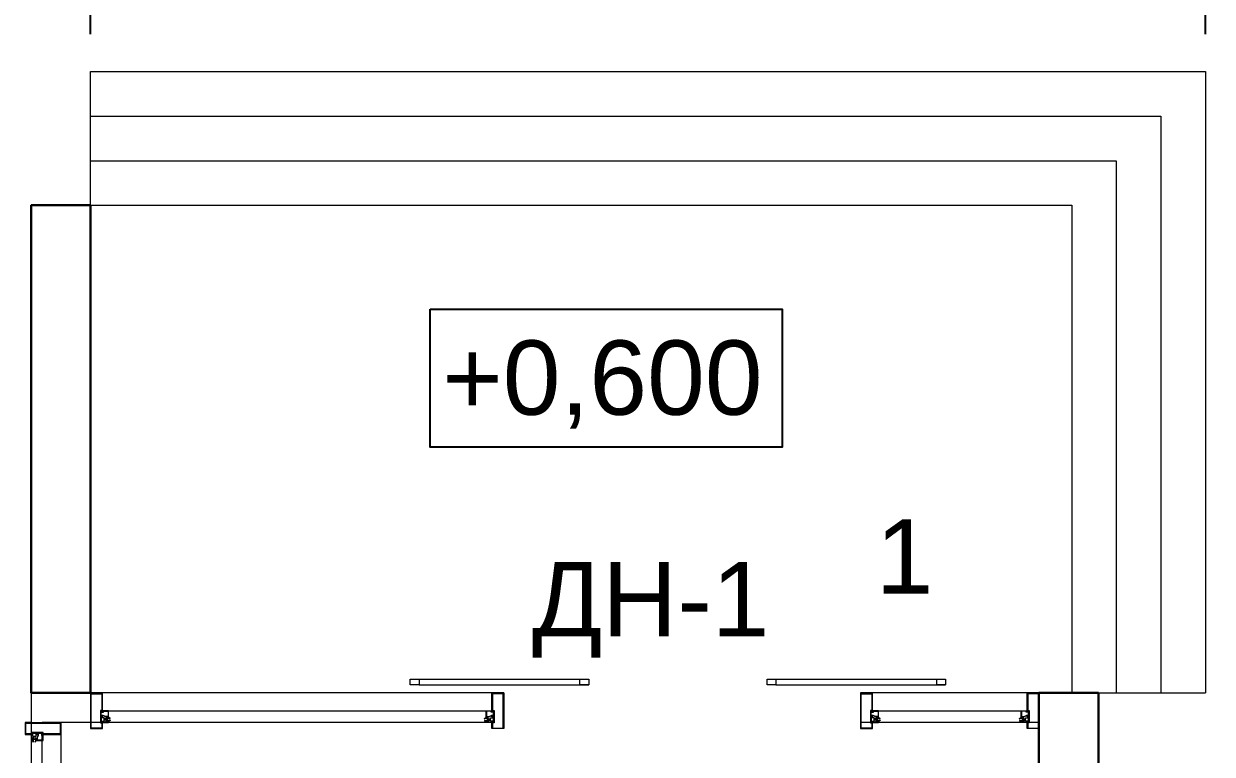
# Model space of a CAD drawing. Header units: metres. Extents: x -77.5 to 9.2, y -177.4 to -90.8.
# Drawn here: x -41.499 to -37.502, y -164.041 to -161.585 of the extents above; entities that cross this region are included whole.
import ezdxf
from ezdxf.enums import TextEntityAlignment as Align

# ---------------------------------------------------------------- set-up
doc = ezdxf.new("R2010")
doc.units = ezdxf.units.M
doc.header["$MEASUREMENT"] = 0
for name, color, linetype, lineweight in [('Level 50', 7, 'Continuous', 0), ('окна', 153, 'Continuous', 18), ('Полы', 12, 'Continuous', 13)]:
    doc.layers.add(name, color=color, linetype=linetype, lineweight=lineweight)
doc.layers.add('YOLO_TABLE', color=1, linetype='Continuous')
doc.styles.get("Standard").update_dxf_attribs({"font": 'CS_Gost2304.shx'})
doc.styles.add('Style-Arial', font='arial.ttf')
doc.dimstyles.get("Standard").update_dxf_attribs({"dimtxt": 0.18, "dimasz": 0.18, "dimexe": 0.18, "dimexo": 0.0625, "dimgap": 0.09, "dimtad": 0, "dimtih": 1, "dimtoh": 1, "dimdec": 4, "dimzin": 0, "dimdsep": 46, "dimtxsty": 'Standard', "dimcen": 0.09, "dimadec": 0, "dimazin": 0, "dimtfac": 1, "dimtdec": 4, "dimtofl": 0, "dimtmove": 0, "dimatfit": 3, "dimfxl": 1, "dimtolj": 1, "dimtzin": 0, "dimarcsym": 0})

# ---------------------------------------------------------------- blocks, each defined once
blk = doc.blocks.new('_Oblique')
at = {"color": 0, "linetype": 'ByBlock', "lineweight": -2}
blk.add_line((0.5, 0.5), (-0.5, -0.5), dxfattribs=at)
blk = doc.blocks.new('*D70')
at = {"color": 0, "lineweight": -2, "transparency": 16777216}
for p, q in [((-41.5995, -162.1952), (-42.1207, -162.1952)), ((-41.5995, -163.8352), (-42.1207, -163.8352))]:
    blk.add_line(p, q, dxfattribs=at)
at = {"color": 5, "lineweight": 0, "transparency": 16777216}
blk.add_line((-41.9957, -162.1952), (-41.9957, -163.8352), dxfattribs=at)
at = {"layer": 'Defpoints', "color": 0, "transparency": 16777216}
for p in [(-41.4745, -162.1952), (-41.9957, -163.8352), (-41.4745, -163.8352)]:
    blk.add_point(p, dxfattribs=at)
at = {"color": 5, "lineweight": 0, "transparency": 16777216, "xscale": 0.125, "yscale": 0.125, "zscale": 0.125}
for p, rotation in [((-41.9957, -162.1952), 90), ((-41.9957, -163.8352), 270)]:
    blk.add_blockref('_Oblique', p, dxfattribs=dict(at, rotation=rotation))
at = {"color": 0, "transparency": 16777216, "insert": (-42.2483, -163.0152), "char_height": 0.25, "attachment_point": 5, "rotation": 90, "style": 'Style-Arial'}
blk.add_mtext('1640', dxfattribs=at)
blk = doc.blocks.new('TerminatorOpen')
at = {"color": 0, "linetype": 'ByBlock', "lineweight": -2}
for q in [(-1, 0.5), (-1, 0), (-1, -0.5)]:
    blk.add_line((0, 0), q, dxfattribs=at)
blk = doc.blocks.new('*D85')
at = {"color": 0, "lineweight": -2, "transparency": 16777216}
for p, q in [((-37.3995, -161.7452), (-36.8477, -161.7452)), ((-37.3995, -163.8352), (-36.8477, -163.8352))]:
    blk.add_line(p, q, dxfattribs=at)
at = {"color": 5, "lineweight": 0, "transparency": 16777216}
blk.add_line((-36.9727, -161.7452), (-36.9727, -163.8352), dxfattribs=at)
at = {"layer": 'Defpoints', "color": 0, "transparency": 16777216}
for p in [(-37.5245, -161.7452), (-37.5245, -163.8352), (-36.9727, -163.8352)]:
    blk.add_point(p, dxfattribs=at)
at = {"color": 5, "lineweight": 0, "transparency": 16777216, "xscale": 0.125, "yscale": 0.125, "zscale": 0.125}
for p, rotation in [((-36.9727, -161.7452), 90), ((-36.9727, -163.8352), 270)]:
    blk.add_blockref('_Oblique', p, dxfattribs=dict(at, rotation=rotation))
at = {"color": 0, "transparency": 16777216, "insert": (-37.2253, -162.7902), "char_height": 0.25, "attachment_point": 5, "rotation": 90, "style": 'Style-Arial'}
blk.add_mtext('2090', dxfattribs=at)
blk = doc.blocks.new('*D86')
at = {"color": 0, "lineweight": -2, "transparency": 16777216}
for p, q in [((-41.2745, -161.6202), (-41.2745, -161.2993)), ((-37.5245, -161.6202), (-37.5245, -161.2993))]:
    blk.add_line(p, q, dxfattribs=at)
at = {"color": 5, "lineweight": 0, "transparency": 16777216}
blk.add_line((-41.2745, -161.4243), (-37.5245, -161.4243), dxfattribs=at)
at = {"layer": 'Defpoints', "color": 0, "transparency": 16777216}
for p in [(-37.5245, -161.4243), (-41.2745, -161.7452), (-37.5245, -161.7452)]:
    blk.add_point(p, dxfattribs=at)
at = {"color": 5, "lineweight": 0, "transparency": 16777216, "xscale": 0.125, "yscale": 0.125, "zscale": 0.125, "rotation": 180}
blk.add_blockref('_Oblique', (-41.2745, -161.4243), dxfattribs=at)
at = {"color": 5, "lineweight": 0, "transparency": 16777216, "xscale": 0.125, "yscale": 0.125, "zscale": 0.125}
blk.add_blockref('_Oblique', (-37.5245, -161.4243), dxfattribs=at)
at = {"color": 0, "transparency": 16777216, "insert": (-39.3995, -161.1715), "char_height": 0.25, "attachment_point": 5, "style": 'Style-Arial'}
blk.add_mtext('3750', dxfattribs=at)

msp = doc.modelspace()

# ---------------------------------------------------------------- linework, layer by layer
at = {"color": 7, "linetype": 'Continuous', "lineweight": 13}
for points in [[(-41.274506, -161.7451916), (-37.524506, -161.7451916), (-37.524506, -163.8351916)], [(-41.274506, -162.1951916), (-41.274506, -161.7451916)], [(-41.274506, -161.8951916), (-37.674506, -161.8951916), (-37.674506, -163.8351916)], [(-41.274506, -162.0451916), (-37.824506, -162.0451916), (-37.824506, -163.8351916)], [(-41.274506, -162.1951916), (-37.974506, -162.1951916), (-37.974506, -163.8351916)], [(-38.084506, -163.8351916), (-37.524506, -163.8351916)]]:
    msp.add_lwpolyline(points, dxfattribs=at)
at = {"linetype": 'Continuous', "lineweight": 13}
msp.add_lwpolyline([(-40.13294452, -163.00829874), (-40.13294452, -162.54447186), (-38.94880014, -162.54447186), (-38.94880014, -163.00829874), (-40.13294452, -163.00829874)], dxfattribs=at)
at = {"layer": 'Level 50', "color": 7, "linetype": 'Continuous', "lineweight": 30}
for points in [[(-41.274506, -163.8351916), (-41.274506, -162.1951916), (-41.474506, -162.1951916), (-41.474506, -163.8351916), (-41.274506, -163.8351916)], [(-37.884506, -163.8351916), (-38.084506, -163.8351916), (-38.084506, -165.73425684), (-37.114506, -165.73425684)], [(-37.884506, -163.8351916), (-37.884506, -165.43425684), (-37.114506, -165.43425684)]]:
    msp.add_lwpolyline(points, dxfattribs=at)
at = {"layer": 'YOLO_TABLE'}
msp.add_lwpolyline([(-40.13294452, -162.54447186), (-38.94880014, -162.54447186), (-38.94880014, -163.00829874), (-40.13294452, -163.00829874)], close=True, dxfattribs=at)
at = {"layer": 'окна'}
for points in [[(-40.1992022, -163.78840157), (-40.16980903, -163.78840158), (-40.16980903, -163.80840151), (-40.1992022, -163.80840151)], [(-39.62859537, -163.78840157), (-39.5992022, -163.78840157), (-39.5992022, -163.8084015), (-39.62859536, -163.8084015)], [(-38.9992022, -163.78840154), (-38.96980903, -163.78840154), (-38.96980903, -163.80840148), (-38.9992022, -163.80840147)], [(-38.42859537, -163.78840154), (-38.3992022, -163.78840154), (-38.39920219, -163.80840147), (-38.42859536, -163.80840146)], [(-41.229506, -163.9186916), (-41.239506, -163.9186916), (-41.239506, -163.9306916), (-41.229506, -163.9306916)], [(-39.92950561, -163.9186916), (-39.91950561, -163.9186916), (-39.91950561, -163.9306916), (-39.92950561, -163.9306916)], [(-38.63950561, -163.9186916), (-38.64950561, -163.9186916), (-38.64950561, -163.9306916), (-38.63950561, -163.9306916)], [(-38.129506, -163.9186916), (-38.119506, -163.9186916), (-38.119506, -163.9306916), (-38.129506, -163.9306916)], [(-41.458006, -163.98019652), (-41.458006, -163.97019652), (-41.470006, -163.97019652), (-41.470006, -163.98019652)]]:
    msp.add_lwpolyline(points, close=True, dxfattribs=at)
for points in [[(-40.16980903, -163.78840158), (-39.5992022, -163.78840145)], [(-40.16980903, -163.80840158), (-39.5992022, -163.80840145)], [(-38.96980903, -163.78840154), (-38.3992022, -163.78840141)], [(-38.96980903, -163.80840154), (-38.39920219, -163.80840141)], [(-41.474506, -163.8351916), (-41.474506, -165.63425684)], [(-39.88450561, -163.8351916), (-41.274506, -163.8351916)], [(-41.272506, -163.9356916), (-41.272506, -163.8381916), (-41.236506, -163.8381916), (-41.236506, -163.8946916), (-41.241506, -163.8946916), (-41.241506, -163.9356916), (-41.236506, -163.9356916), (-41.236506, -163.9531916), (-41.272506, -163.9531916), (-41.272506, -163.9356916)], [(-39.88650561, -163.9356916), (-39.88650561, -163.8381916), (-39.92250561, -163.8381916), (-39.92250561, -163.8946916), (-39.91750561, -163.8946916), (-39.91750561, -163.9356916), (-39.92250561, -163.9356916), (-39.92250561, -163.9531916), (-39.88650561, -163.9531916), (-39.88650561, -163.9356916)], [(-38.084506, -163.8351916), (-38.68450561, -163.8351916)], [(-38.68250561, -163.9356916), (-38.68250561, -163.8381916), (-38.64650561, -163.8381916), (-38.64650561, -163.8946916), (-38.65150561, -163.8946916), (-38.65150561, -163.9356916), (-38.64650561, -163.9356916), (-38.64650561, -163.9531916), (-38.68250561, -163.9531916), (-38.68250561, -163.9356916)], [(-38.086506, -163.9356916), (-38.086506, -163.8381916), (-38.122506, -163.8381916), (-38.122506, -163.8946916), (-38.117506, -163.8946916), (-38.117506, -163.9356916), (-38.122506, -163.9356916), (-38.122506, -163.9531916), (-38.086506, -163.9531916), (-38.086506, -163.9356916)], [(-41.274506, -163.89868839), (-41.274506, -163.93519653)], [(-41.234506, -163.8951916), (-39.92450561, -163.8951916)], [(-39.88450561, -163.89868839), (-39.88450561, -163.9351916)], [(-38.68450561, -163.89868839), (-38.68450561, -163.9351916)], [(-38.64450561, -163.8951916), (-38.124506, -163.8951916)], [(-41.475006, -163.93719652), (-41.377506, -163.93719652), (-41.377506, -163.97319652), (-41.434006, -163.97319652), (-41.434006, -163.96819652), (-41.475006, -163.96819652), (-41.475006, -163.97319652), (-41.492506, -163.97319652), (-41.492506, -163.93719652), (-41.475006, -163.93719652)], [(-41.474506, -163.93519652), (-41.43800279, -163.93519652)], [(-39.94450561, -163.93519653), (-41.37740037, -163.93519653)], [(-41.37450854, -163.93519652), (-41.374506, -165.63425684)], [(-41.21731156, -163.9221916), (-41.229506, -163.9221916)], [(-41.21735619, -163.9271916), (-41.229506, -163.9271916)], [(-39.94170005, -163.9221916), (-39.92950561, -163.9221916)], [(-39.94165542, -163.9271916), (-39.92950561, -163.9271916)], [(-38.084506, -163.9351916), (-38.68450561, -163.9351925)], [(-38.62731118, -163.9221916), (-38.63950561, -163.9221916)], [(-38.62735581, -163.9271916), (-38.63950561, -163.9271916)], [(-38.14170044, -163.9221916), (-38.129506, -163.9221916)], [(-38.1416558, -163.9271916), (-38.129506, -163.9271916)], [(-41.466506, -163.99234633), (-41.466506, -163.98019652)], [(-41.461506, -163.99239096), (-41.461506, -163.98019652)], [(-41.43740037, -164.76672668), (-41.43740037, -163.97119653)]]:
    msp.add_lwpolyline(points, dxfattribs=at)
for points in [[(-41.274506, -163.9351916), (-41.274506, -163.9351916), (-41.274506, -163.9551916), (-41.234506, -163.9551916), (-41.234506, -163.9351916), (-41.215006, -163.9351916, 0.4142135624), (-41.214506, -163.9346916), (-41.214506, -163.9306916, 0.4142135624), (-41.215006, -163.9301916), (-41.216056, -163.9301916, 0.4142135624), (-41.216556, -163.9306916), (-41.216556, -163.9313916), (-41.215806, -163.9313916), (-41.215806, -163.9338916), (-41.219806, -163.9338916), (-41.219806, -163.9313916), (-41.219056, -163.9313916), (-41.219056, -163.9306916, 0.4142135624), (-41.219556, -163.9301916), (-41.223006, -163.9301916), (-41.223006, -163.9308916, 0.4142135624), (-41.222506, -163.9313916), (-41.221006, -163.9313916), (-41.221006, -163.9336916), (-41.239506, -163.9336916), (-41.239506, -163.9159416), (-41.234506, -163.9159416), (-41.234506, -163.91244481), (-41.23525059, -163.91200647, 0.5801735595), (-41.23600602, -163.91243837), (-41.23600602, -163.9144416), (-41.239506, -163.9144416), (-41.239506, -163.9056916), (-41.240006, -163.9051916), (-41.239506, -163.9046916), (-41.239506, -163.8966916), (-41.23600602, -163.8966916), (-41.23600602, -163.89869482, 0.5801735595), (-41.23525059, -163.89912672), (-41.234506, -163.89868839), (-41.234506, -163.8351916), (-41.274506, -163.8351916), (-41.274506, -163.89868839)], [(-39.88450561, -163.9351916), (-39.88450561, -163.9351916), (-39.88450561, -163.9551916), (-39.92450561, -163.9551916), (-39.92450561, -163.9351916), (-39.94400561, -163.9351916, -0.4142135624), (-39.94450561, -163.9346916), (-39.94450561, -163.9306916, -0.4142135624), (-39.94400561, -163.9301916), (-39.94295561, -163.9301916, -0.4142135624), (-39.94245561, -163.9306916), (-39.94245561, -163.9313916), (-39.94320561, -163.9313916), (-39.94320561, -163.9338916), (-39.93920561, -163.9338916), (-39.93920561, -163.9313916), (-39.93995561, -163.9313916), (-39.93995561, -163.9306916, -0.4142135624), (-39.93945561, -163.9301916), (-39.93600561, -163.9301916), (-39.93600561, -163.9308916, -0.4142135624), (-39.93650561, -163.9313916), (-39.93800561, -163.9313916), (-39.93800561, -163.9336916), (-39.91950561, -163.9336916), (-39.91950561, -163.9159416), (-39.92450561, -163.9159416), (-39.92450561, -163.91244481), (-39.92376102, -163.91200647, -0.5801735595), (-39.92300559, -163.91243837), (-39.92300559, -163.9144416), (-39.91950561, -163.9144416), (-39.91950561, -163.9056916), (-39.91900561, -163.9051916), (-39.91950561, -163.9046916), (-39.91950561, -163.8966916), (-39.92300559, -163.8966916), (-39.92300559, -163.89869482, -0.5801735595), (-39.92376102, -163.89912672), (-39.92450561, -163.89868839), (-39.92450561, -163.8351916), (-39.88450561, -163.8351916), (-39.88450561, -163.89868839)], [(-38.68450561, -163.9351916), (-38.68450561, -163.9351916), (-38.68450561, -163.9551916), (-38.64450561, -163.9551916), (-38.64450561, -163.9351916), (-38.62500561, -163.9351916, 0.4142135624), (-38.62450561, -163.9346916), (-38.62450561, -163.9306916, 0.4142135624), (-38.62500561, -163.9301916), (-38.62605561, -163.9301916, 0.4142135624), (-38.62655561, -163.9306916), (-38.62655561, -163.9313916), (-38.62580561, -163.9313916), (-38.62580561, -163.9338916), (-38.62980561, -163.9338916), (-38.62980561, -163.9313916), (-38.62905561, -163.9313916), (-38.62905561, -163.9306916, 0.4142135624), (-38.62955561, -163.9301916), (-38.63300561, -163.9301916), (-38.63300561, -163.9308916, 0.4142135624), (-38.63250561, -163.9313916), (-38.63100561, -163.9313916), (-38.63100561, -163.9336916), (-38.64950561, -163.9336916), (-38.64950561, -163.9159416), (-38.64450561, -163.9159416), (-38.64450561, -163.91244481), (-38.64525021, -163.91200647, 0.5801735595), (-38.64600564, -163.91243837), (-38.64600564, -163.9144416), (-38.64950561, -163.9144416), (-38.64950561, -163.9056916), (-38.65000561, -163.9051916), (-38.64950561, -163.9046916), (-38.64950561, -163.8966916), (-38.64600564, -163.8966916), (-38.64600564, -163.89869482, 0.5801735595), (-38.64525021, -163.89912672), (-38.64450561, -163.89868839), (-38.64450561, -163.8351916), (-38.68450561, -163.8351916), (-38.68450561, -163.89868839)], [(-38.084506, -163.9351916), (-38.084506, -163.9351916), (-38.084506, -163.9551916), (-38.124506, -163.9551916), (-38.124506, -163.9351916), (-38.144006, -163.9351916, -0.4142135624), (-38.144506, -163.9346916), (-38.144506, -163.9306916, -0.4142135624), (-38.144006, -163.9301916), (-38.142956, -163.9301916, -0.4142135624), (-38.142456, -163.9306916), (-38.142456, -163.9313916), (-38.143206, -163.9313916), (-38.143206, -163.9338916), (-38.139206, -163.9338916), (-38.139206, -163.9313916), (-38.139956, -163.9313916), (-38.139956, -163.9306916, -0.4142135624), (-38.139456, -163.9301916), (-38.136006, -163.9301916), (-38.136006, -163.9308916, -0.4142135624), (-38.136506, -163.9313916), (-38.138006, -163.9313916), (-38.138006, -163.9336916), (-38.119506, -163.9336916), (-38.119506, -163.9159416), (-38.124506, -163.9159416), (-38.124506, -163.91244481), (-38.1237614, -163.91200647, -0.5801735595), (-38.12300597, -163.91243837), (-38.12300597, -163.9144416), (-38.119506, -163.9144416), (-38.119506, -163.9056916), (-38.119006, -163.9051916), (-38.119506, -163.9046916), (-38.119506, -163.8966916), (-38.12300597, -163.8966916), (-38.12300597, -163.89869482, -0.5801735595), (-38.1237614, -163.89912672), (-38.124506, -163.89868839), (-38.124506, -163.8351916), (-38.084506, -163.8351916), (-38.084506, -163.89868839)], [(-41.474506, -163.93519652), (-41.474506, -163.93519652), (-41.494506, -163.93519652), (-41.494506, -163.97519652), (-41.474506, -163.97519652), (-41.474506, -163.99469652, 0.4142135624), (-41.474006, -163.99519652), (-41.470006, -163.99519652, 0.4142135624), (-41.469506, -163.99469652), (-41.469506, -163.99364652, 0.4142135624), (-41.470006, -163.99314652), (-41.470706, -163.99314652), (-41.470706, -163.99389652), (-41.473206, -163.99389652), (-41.473206, -163.98989652), (-41.470706, -163.98989652), (-41.470706, -163.99064652), (-41.470006, -163.99064652, 0.4142135624), (-41.469506, -163.99014652), (-41.469506, -163.98669652), (-41.470206, -163.98669652, 0.4142135624), (-41.470706, -163.98719652), (-41.470706, -163.98869652), (-41.473006, -163.98869652), (-41.473006, -163.97019652), (-41.455256, -163.97019652), (-41.455256, -163.97519652), (-41.45175921, -163.97519652), (-41.45132087, -163.97445193, 0.5801735595), (-41.45175277, -163.9736965), (-41.453756, -163.9736965), (-41.453756, -163.97019652), (-41.445006, -163.97019652), (-41.444506, -163.96969652), (-41.444006, -163.97019652), (-41.436006, -163.97019652), (-41.436006, -163.9736965), (-41.43800922, -163.9736965, 0.5801735595), (-41.43844112, -163.97445193), (-41.43800279, -163.97519652), (-41.374506, -163.97519652), (-41.374506, -163.93519652), (-41.43800279, -163.93519652)]]:
    msp.add_lwpolyline(points, format="xyb", dxfattribs=at)
for points in [[(-41.215506, -163.9141916), (-41.224506, -163.9141916), (-41.232406, -163.9106916), (-41.238806, -163.9106916, 0.4142135624), (-41.239306, -163.9111916), (-41.239306, -163.9114275, 0.2346100061), (-41.23909458, -163.91182856), (-41.23802816, -163.91262249, 0.3036194749), (-41.23758337, -163.91262318), (-41.236306, -163.9116916), (-41.232406, -163.9116916), (-41.224506, -163.9151916), (-41.221006, -163.9151916), (-41.221006, -163.9179916), (-41.221006, -163.9191916), (-41.21978335, -163.9191916), (-41.219206, -163.9181916), (-41.220006, -163.9181916), (-41.220006, -163.9151916), (-41.215506, -163.9151916), (-41.215506, -163.9181916), (-41.216706, -163.9181916), (-41.21612865, -163.9191916), (-41.214506, -163.9191916), (-41.214506, -163.8951916), (-41.234506, -163.8951916), (-41.234506, -163.8961916), (-41.232506, -163.8961916), (-41.232506, -163.8991916), (-41.23656763, -163.8991916), (-41.23816422, -163.89759501, 0.9798244206), (-41.2388572, -163.89831625), (-41.23698185, -163.9001916), (-41.231306, -163.9001916), (-41.231306, -163.8961916), (-41.215506, -163.8961916), (-41.215506, -163.9141916)], [(-39.94350561, -163.9141916), (-39.93450561, -163.9141916), (-39.92660561, -163.9106916), (-39.92020561, -163.9106916, -0.4142135624), (-39.91970561, -163.9111916), (-39.91970561, -163.9114275, -0.2346100061), (-39.91991703, -163.91182856), (-39.92098345, -163.91262249, -0.3036194749), (-39.92142824, -163.91262318), (-39.92270561, -163.9116916), (-39.92660561, -163.9116916), (-39.93450561, -163.9151916), (-39.93800561, -163.9151916), (-39.93800561, -163.9179916), (-39.93800561, -163.9191916), (-39.93922826, -163.9191916), (-39.93980561, -163.9181916), (-39.93900561, -163.9181916), (-39.93900561, -163.9151916), (-39.94350561, -163.9151916), (-39.94350561, -163.9181916), (-39.94230561, -163.9181916), (-39.94288296, -163.9191916), (-39.94450561, -163.9191916), (-39.94450561, -163.8951916), (-39.92450561, -163.8951916), (-39.92450561, -163.8961916), (-39.92650561, -163.8961916), (-39.92650561, -163.8991916), (-39.92244398, -163.8991916), (-39.92084739, -163.89759501, -0.9798244206), (-39.92015442, -163.89831625), (-39.92202977, -163.9001916), (-39.92770561, -163.9001916), (-39.92770561, -163.8961916), (-39.94350561, -163.8961916), (-39.94350561, -163.9141916)], [(-38.62550561, -163.9141916), (-38.63450561, -163.9141916), (-38.64240561, -163.9106916), (-38.64880561, -163.9106916, 0.4142135624), (-38.64930561, -163.9111916), (-38.64930561, -163.9114275, 0.2346100061), (-38.6490942, -163.91182856), (-38.64802778, -163.91262249, 0.3036194749), (-38.64758299, -163.91262318), (-38.64630561, -163.9116916), (-38.64240561, -163.9116916), (-38.63450561, -163.9151916), (-38.63100561, -163.9151916), (-38.63100561, -163.9179916), (-38.63100561, -163.9191916), (-38.62978296, -163.9191916), (-38.62920561, -163.9181916), (-38.63000561, -163.9181916), (-38.63000561, -163.9151916), (-38.62550561, -163.9151916), (-38.62550561, -163.9181916), (-38.62670561, -163.9181916), (-38.62612826, -163.9191916), (-38.62450561, -163.9191916), (-38.62450561, -163.8951916), (-38.64450561, -163.8951916), (-38.64450561, -163.8961916), (-38.64250561, -163.8961916), (-38.64250561, -163.8991916), (-38.64656725, -163.8991916), (-38.64816383, -163.89759501, 0.9798244206), (-38.64885681, -163.89831625), (-38.64698146, -163.9001916), (-38.64130561, -163.9001916), (-38.64130561, -163.8961916), (-38.62550561, -163.8961916), (-38.62550561, -163.9141916)], [(-38.143506, -163.9141916), (-38.134506, -163.9141916), (-38.126606, -163.9106916), (-38.120206, -163.9106916, -0.4142135624), (-38.119706, -163.9111916), (-38.119706, -163.9114275, -0.2346100061), (-38.11991742, -163.91182856), (-38.12098383, -163.91262249, -0.3036194749), (-38.12142862, -163.91262318), (-38.122706, -163.9116916), (-38.126606, -163.9116916), (-38.134506, -163.9151916), (-38.138006, -163.9151916), (-38.138006, -163.9179916), (-38.138006, -163.9191916), (-38.13922865, -163.9191916), (-38.139806, -163.9181916), (-38.139006, -163.9181916), (-38.139006, -163.9151916), (-38.143506, -163.9151916), (-38.143506, -163.9181916), (-38.142306, -163.9181916), (-38.14288335, -163.9191916), (-38.144506, -163.9191916), (-38.144506, -163.8951916), (-38.124506, -163.8951916), (-38.124506, -163.8961916), (-38.126506, -163.8961916), (-38.126506, -163.8991916), (-38.12244436, -163.8991916), (-38.12084778, -163.89759501, -0.9798244206), (-38.1201548, -163.89831625), (-38.12203015, -163.9001916), (-38.127706, -163.9001916), (-38.127706, -163.8961916), (-38.143506, -163.8961916), (-38.143506, -163.9141916)], [(-41.21964738, -163.91757881), (-41.218506, -163.9168916), (-41.218506, -163.9181916), (-41.218756, -163.9181916), (-41.218756, -163.9191916), (-41.22041214, -163.91992766, 0.2781165631), (-41.22100372, -163.92077399, 0.298632436), (-41.22034181, -163.92164845), (-41.21750216, -163.92216216, 1.2270617229), (-41.21734601, -163.92150322), (-41.219706, -163.9206916), (-41.217756, -163.9201916), (-41.216756, -163.9206916), (-41.214256, -163.9206916), (-41.20973234, -163.92208972, 1.2627930682), (-41.20937378, -163.92151033), (-41.213506, -163.9181916), (-41.214506, -163.9181916), (-41.214506, -163.9191916, -0.4142135624), (-41.215006, -163.9196916), (-41.216256, -163.9196916, -0.4142135624), (-41.216756, -163.9191916), (-41.216756, -163.9181916), (-41.217006, -163.9181916), (-41.217006, -163.9168916), (-41.21586461, -163.91757881, 0.9540885036), (-41.21532632, -163.91713254), (-41.217006, -163.9151916), (-41.218506, -163.9151916), (-41.22018568, -163.91713254, 0.9540885036)], [(-41.21964738, -163.93180728), (-41.218506, -163.9321916), (-41.218506, -163.93119449), (-41.218756, -163.93119449), (-41.218756, -163.93019449), (-41.22041214, -163.92945843, -0.2781165631), (-41.22100372, -163.92861209, -0.298632436), (-41.22034181, -163.92773764), (-41.21750216, -163.92722392, -1.2270617229), (-41.21734601, -163.92788287), (-41.219706, -163.92869449), (-41.217756, -163.92919449), (-41.216756, -163.92869449), (-41.214256, -163.92869449), (-41.20973234, -163.92729636, -1.2627930682), (-41.20937378, -163.92787576), (-41.213506, -163.93119449), (-41.214506, -163.93119449), (-41.214506, -163.93019449, 0.4142135624), (-41.215006, -163.92969449), (-41.216256, -163.92969449, 0.4142135624), (-41.216756, -163.93019449), (-41.216756, -163.93119449), (-41.217006, -163.93119449), (-41.217006, -163.9321916), (-41.21586461, -163.93180728, -0.9540885036), (-41.21532632, -163.93225354), (-41.217006, -163.9338916), (-41.218506, -163.9338916), (-41.22018568, -163.93225354, -0.9540885036)], [(-39.93936423, -163.91757881), (-39.94050561, -163.9168916), (-39.94050561, -163.9181916), (-39.94025561, -163.9181916), (-39.94025561, -163.9191916), (-39.93859948, -163.91992766, -0.2781165631), (-39.93800789, -163.92077399, -0.298632436), (-39.93866981, -163.92164845), (-39.94150945, -163.92216216, -1.2270617229), (-39.94166561, -163.92150322), (-39.93930561, -163.9206916), (-39.94125561, -163.9201916), (-39.94225561, -163.9206916), (-39.94475561, -163.9206916), (-39.94927927, -163.92208972, -1.2627930682), (-39.94963783, -163.92151033), (-39.94550561, -163.9181916), (-39.94450561, -163.9181916), (-39.94450561, -163.9191916, 0.4142135624), (-39.94400561, -163.9196916), (-39.94275561, -163.9196916, 0.4142135624), (-39.94225561, -163.9191916), (-39.94225561, -163.9181916), (-39.94200561, -163.9181916), (-39.94200561, -163.9168916), (-39.943147, -163.91757881, -0.9540885036), (-39.9436853, -163.91713254), (-39.94200561, -163.9151916), (-39.94050561, -163.9151916), (-39.93882593, -163.91713254, -0.9540885036)], [(-39.93936423, -163.93180728), (-39.94050561, -163.9321916), (-39.94050561, -163.93119449), (-39.94025561, -163.93119449), (-39.94025561, -163.93019449), (-39.93859948, -163.92945843, 0.2781165631), (-39.93800789, -163.92861209, 0.298632436), (-39.93866981, -163.92773764), (-39.94150945, -163.92722392, 1.2270617229), (-39.94166561, -163.92788287), (-39.93930561, -163.92869449), (-39.94125561, -163.92919449), (-39.94225561, -163.92869449), (-39.94475561, -163.92869449), (-39.94927927, -163.92729636, 1.2627930682), (-39.94963783, -163.92787576), (-39.94550561, -163.93119449), (-39.94450561, -163.93119449), (-39.94450561, -163.93019449, -0.4142135624), (-39.94400561, -163.92969449), (-39.94275561, -163.92969449, -0.4142135624), (-39.94225561, -163.93019449), (-39.94225561, -163.93119449), (-39.94200561, -163.93119449), (-39.94200561, -163.9321916), (-39.943147, -163.93180728, 0.9540885036), (-39.9436853, -163.93225354), (-39.94200561, -163.9338916), (-39.94050561, -163.9338916), (-39.93882593, -163.93225354, 0.9540885036)], [(-38.629647, -163.91757881), (-38.62850561, -163.9168916), (-38.62850561, -163.9181916), (-38.62875561, -163.9181916), (-38.62875561, -163.9191916), (-38.63041175, -163.91992766, 0.2781165631), (-38.63100334, -163.92077399, 0.298632436), (-38.63034142, -163.92164845), (-38.62750177, -163.92216216, 1.2270617229), (-38.62734562, -163.92150322), (-38.62970561, -163.9206916), (-38.62775561, -163.9201916), (-38.62675561, -163.9206916), (-38.62425561, -163.9206916), (-38.61973196, -163.92208972, 1.2627930682), (-38.6193734, -163.92151033), (-38.62350561, -163.9181916), (-38.62450561, -163.9181916), (-38.62450561, -163.9191916, -0.4142135624), (-38.62500561, -163.9196916), (-38.62625561, -163.9196916, -0.4142135624), (-38.62675561, -163.9191916), (-38.62675561, -163.9181916), (-38.62700561, -163.9181916), (-38.62700561, -163.9168916), (-38.62586423, -163.91757881, 0.9540885036), (-38.62532593, -163.91713254), (-38.62700561, -163.9151916), (-38.62850561, -163.9151916), (-38.6301853, -163.91713254, 0.9540885036)], [(-38.629647, -163.93180728), (-38.62850561, -163.9321916), (-38.62850561, -163.93119449), (-38.62875561, -163.93119449), (-38.62875561, -163.93019449), (-38.63041175, -163.92945843, -0.2781165631), (-38.63100334, -163.92861209, -0.298632436), (-38.63034142, -163.92773764), (-38.62750177, -163.92722392, -1.2270617229), (-38.62734562, -163.92788287), (-38.62970561, -163.92869449), (-38.62775561, -163.92919449), (-38.62675561, -163.92869449), (-38.62425561, -163.92869449), (-38.61973196, -163.92729636, -1.2627930682), (-38.6193734, -163.92787576), (-38.62350561, -163.93119449), (-38.62450561, -163.93119449), (-38.62450561, -163.93019449, 0.4142135624), (-38.62500561, -163.92969449), (-38.62625561, -163.92969449, 0.4142135624), (-38.62675561, -163.93019449), (-38.62675561, -163.93119449), (-38.62700561, -163.93119449), (-38.62700561, -163.9321916), (-38.62586423, -163.93180728, -0.9540885036), (-38.62532593, -163.93225354), (-38.62700561, -163.9338916), (-38.62850561, -163.9338916), (-38.6301853, -163.93225354, -0.9540885036)], [(-38.13936461, -163.91757881), (-38.140506, -163.9168916), (-38.140506, -163.9181916), (-38.140256, -163.9181916), (-38.140256, -163.9191916), (-38.13859986, -163.91992766, -0.2781165631), (-38.13800828, -163.92077399, -0.298632436), (-38.13867019, -163.92164845), (-38.14150984, -163.92216216, -1.2270617229), (-38.14166599, -163.92150322), (-38.139306, -163.9206916), (-38.141256, -163.9201916), (-38.142256, -163.9206916), (-38.144756, -163.9206916), (-38.14927966, -163.92208972, -1.2627930682), (-38.14963821, -163.92151033), (-38.145506, -163.9181916), (-38.144506, -163.9181916), (-38.144506, -163.9191916, 0.4142135624), (-38.144006, -163.9196916), (-38.142756, -163.9196916, 0.4142135624), (-38.142256, -163.9191916), (-38.142256, -163.9181916), (-38.142006, -163.9181916), (-38.142006, -163.9168916), (-38.14314738, -163.91757881, -0.9540885036), (-38.14368568, -163.91713254), (-38.142006, -163.9151916), (-38.140506, -163.9151916), (-38.13882632, -163.91713254, -0.9540885036)], [(-38.13936461, -163.93180728), (-38.140506, -163.9321916), (-38.140506, -163.93119449), (-38.140256, -163.93119449), (-38.140256, -163.93019449), (-38.13859986, -163.92945843, 0.2781165631), (-38.13800828, -163.92861209, 0.298632436), (-38.13867019, -163.92773764), (-38.14150984, -163.92722392, 1.2270617229), (-38.14166599, -163.92788287), (-38.139306, -163.92869449), (-38.141256, -163.92919449), (-38.142256, -163.92869449), (-38.144756, -163.92869449), (-38.14927966, -163.92729636, 1.2627930682), (-38.14963821, -163.92787576), (-38.145506, -163.93119449), (-38.144506, -163.93119449), (-38.144506, -163.93019449, -0.4142135624), (-38.144006, -163.92969449), (-38.142756, -163.92969449, -0.4142135624), (-38.142256, -163.93019449), (-38.142256, -163.93119449), (-38.142006, -163.93119449), (-38.142006, -163.9321916), (-38.14314738, -163.93180728, 0.9540885036), (-38.14368568, -163.93225354), (-38.142006, -163.9338916), (-38.140506, -163.9338916), (-38.13882632, -163.93225354, 0.9540885036)], [(-41.453506, -163.99419652), (-41.453506, -163.98519652), (-41.450006, -163.97729652), (-41.450006, -163.97089652, 0.4142135624), (-41.450506, -163.97039652), (-41.4507419, -163.97039652, 0.2346100061), (-41.45114296, -163.97060794), (-41.4519369, -163.97167436, 0.3036194749), (-41.45193758, -163.97211915), (-41.451006, -163.97339652), (-41.451006, -163.97729652), (-41.454506, -163.98519652), (-41.454506, -163.98869652), (-41.457306, -163.98869652), (-41.458506, -163.98869652), (-41.458506, -163.98991917), (-41.457506, -163.99049652), (-41.457506, -163.98969652), (-41.454506, -163.98969652), (-41.454506, -163.99419652), (-41.457506, -163.99419652), (-41.457506, -163.99299652), (-41.458506, -163.99357387), (-41.458506, -163.99519652), (-41.434506, -163.99519652), (-41.434506, -163.97519652), (-41.435506, -163.97519652), (-41.435506, -163.97719652), (-41.438506, -163.97719652), (-41.438506, -163.97313489), (-41.43690941, -163.9715383, 0.9798244206), (-41.43763065, -163.97084533), (-41.439506, -163.97272068), (-41.439506, -163.97839652), (-41.435506, -163.97839652), (-41.435506, -163.99419652), (-41.453506, -163.99419652)], [(-41.47112168, -163.99005514), (-41.471506, -163.99119652), (-41.47050889, -163.99119652), (-41.47050889, -163.99094652), (-41.46950889, -163.99094652), (-41.46877283, -163.98929038, -0.2781165631), (-41.46792649, -163.9886988, -0.298632436), (-41.46705204, -163.98936072), (-41.46653832, -163.99220036, -1.2270617229), (-41.46719727, -163.99235652), (-41.46800889, -163.98999652), (-41.46850889, -163.99194652), (-41.46800889, -163.99294652), (-41.46800889, -163.99544652), (-41.46661077, -163.99997018, -1.2627930682), (-41.46719016, -164.00032874), (-41.47050889, -163.99619652), (-41.47050889, -163.99519652), (-41.46950889, -163.99519652, 0.4142135624), (-41.46900889, -163.99469652), (-41.46900889, -163.99344652, 0.4142135624), (-41.46950889, -163.99294652), (-41.47050889, -163.99294652), (-41.47050889, -163.99269652), (-41.471506, -163.99269652), (-41.47112168, -163.99383791, -0.9540885036), (-41.47156795, -163.99437621), (-41.473206, -163.99269652), (-41.473206, -163.99119652), (-41.47156795, -163.98951684, -0.9540885036)], [(-41.45689321, -163.99005514), (-41.456206, -163.99119652), (-41.457506, -163.99119652), (-41.457506, -163.99094652), (-41.458506, -163.99094652), (-41.45924206, -163.98929038, 0.2781165631), (-41.4600884, -163.9886988, 0.298632436), (-41.46096285, -163.98936072), (-41.46147657, -163.99220036, 1.2270617229), (-41.46081762, -163.99235652), (-41.460006, -163.98999652), (-41.459506, -163.99194652), (-41.460006, -163.99294652), (-41.460006, -163.99544652), (-41.46140413, -163.99997018, 1.2627930682), (-41.46082473, -164.00032874), (-41.457506, -163.99619652), (-41.457506, -163.99519652), (-41.458506, -163.99519652, -0.4142135624), (-41.459006, -163.99469652), (-41.459006, -163.99344652, -0.4142135624), (-41.458506, -163.99294652), (-41.457506, -163.99294652), (-41.457506, -163.99269652), (-41.456206, -163.99269652), (-41.45689321, -163.99383791, 0.9540885036), (-41.45644695, -163.99437621), (-41.454506, -163.99269652), (-41.454506, -163.99119652), (-41.45644695, -163.98951684, 0.9540885036)]]:
    msp.add_lwpolyline(points, format="xyb", close=True, dxfattribs=at)

# ---------------------------------------------------------------- texts
at = {"color": 7, "linetype": 'Continuous', "lineweight": 0, "style": 'Style-Arial'}
msp.add_text('+0,600', height=0.25, dxfattribs=at).set_placement((-40.09214542, -162.89973337))
at = {"color": 7, "linetype": 'Continuous', "lineweight": 0, "insert": (-39.79010515, -163.71716246), "char_height": 0.25, "attachment_point": 7, "line_spacing_factor": 0.72}
msp.add_mtext('\\fArial|b0|i0|c204204|p39;ДН-1', dxfattribs=at)
at = {"layer": 'Полы', "linetype": 'Continuous', "lineweight": 0, "style": 'Style-Arial'}
msp.add_text('1', height=0.25, dxfattribs=at).set_placement((-38.53695257, -163.25103687), align=Align.TOP_CENTER)

# ---------------------------------------------------------------- dimensions: what is measured, and where the dimension line sits
dim = msp.add_linear_dim(base=(-37.524506, -161.42425684), p1=(-41.274506, -161.7451916), p2=(-37.524506, -161.7451916), dimstyle='Standard', override={"dimtxt": 0.25, "dimasz": 0.125, "dimexe": 0.125, "dimexo": 0.125, "dimgap": 0.125, "dimtad": 1, "dimtih": 0, "dimtoh": 0, "dimlfac": 1000, "dimzin": 11, "dimtxsty": 'Style-Arial', "dimblk": 'Oblique', "dimclrd": 5, "dimadec": 4, "dimazin": 3, "dimldrblk": 'TerminatorOpen', "dimfrac": 2, "dimtolj": 0, "dimtzin": 11, "dimlwd": 0})
dim.commit()
dim.dimension.update_dxf_attribs({"geometry": '*D86', "text_midpoint": (-39.399506, -161.17152833)})
for base, p1, p2, picture, middle in [((-36.97266677, -163.8351916), (-37.524506, -161.7451916), (-37.524506, -163.8351916), '*D85', (-37.22531002, -162.7901916)), ((-41.99565039, -163.8351916), (-41.474506, -162.1951916), (-41.474506, -163.8351916), '*D70', (-42.24829364, -163.0151916))]:
    dim = msp.add_linear_dim(base=base, p1=p1, p2=p2, angle=90, dimstyle='Standard', override={"dimtxt": 0.25, "dimasz": 0.125, "dimexe": 0.125, "dimexo": 0.125, "dimgap": 0.125, "dimtad": 1, "dimtih": 0, "dimtoh": 0, "dimlfac": 1000, "dimzin": 11, "dimtxsty": 'Style-Arial', "dimblk": 'Oblique', "dimclrd": 5, "dimadec": 4, "dimazin": 3, "dimldrblk": 'TerminatorOpen', "dimfrac": 2, "dimtolj": 0, "dimtzin": 11, "dimlwd": 0})
    dim.commit()
    dim.dimension.update_dxf_attribs({"geometry": picture, "text_midpoint": middle})

doc.saveas('drawing.dxf')
